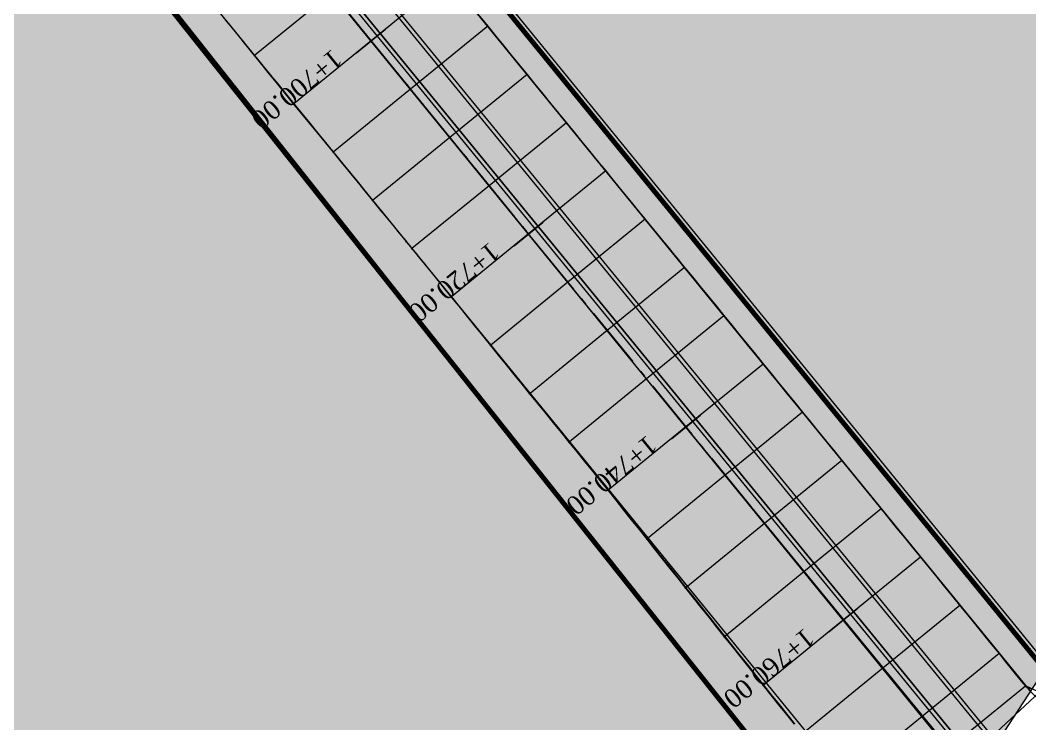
# Model space of a CAD drawing. Header units: metres. Extents: x 478603 to 489313, y 4282657 to 4289463.
# Drawn here: x 479712.8 to 479793.9, y 4286767.9 to 4286824.4 of the extents above; entities that cross this region are included whole.
import ezdxf

# ---------------------------------------------------------------- set-up
doc = ezdxf.new("R2010")
doc.units = ezdxf.units.M
for name, color, linetype, lineweight in [('ADAKENARI', 18, 'Continuous', 0), ('EKS_2', 5, 'Continuous', 0), ('EKSENLER', 3, 'Continuous', 0), ('HAT_ENERJI_NAKIL_HAT', 18, 'Continuous', 0), ('HDA_2', 30, 'Continuous', 0), ('HDO_2', 30, 'Continuous', 0), ('KALDIRIM', 11, 'Continuous', 0), ('KDA_2', 150, 'Continuous', 20), ('KDO_2', 150, 'Continuous', 20), ('KYA_2', 1, 'Continuous', 20), ('KYO_2', 1, 'Continuous', 20), ('P_ALAN', 143, 'Continuous', 0), ('P_U_KNL', 143, 'Continuous', 0), ('PL_ALİNMAN', 1, 'Continuous', 0), ('PL_ENKESIT', 1, 'Continuous', 0), ('PL_KM', 4, 'Continuous', 0), ('PL_KMYAZI', 30, 'Continuous', 0), ('RAKORDMAN', 3, 'Continuous', 0), ('REVIZE_ONERI_KAM_SNR', 9, 'Continuous', 0), ('SEV_KYA_HDA', 3, 'Continuous', 0), ('SEV_KYO_HDO', 3, 'Continuous', 0), ('SEV_YKO_KDO', 3, 'Continuous', 0), ('SNR_PLANONAMAA', 233, 'Continuous', 0), ('YKA_2', 33, 'Continuous', 0), ('YKO_2', 33, 'Continuous', 0)]:
    doc.layers.add(name, color=color, linetype=linetype, lineweight=lineweight)
doc.styles.get("Standard").update_dxf_attribs({"font": 'times.ttf'})

msp = doc.modelspace()

# ---------------------------------------------------------------- hatches: boundary and pattern name
at = {"layer": 'P_ALAN'}
msp.add_hatch(color=256, dxfattribs=at).paths.add_polyline_path([(479789.978, 4286764.414), (479791.111, 4286766.157), (479690.221, 4286889.347), (479688.702, 4286888.103)])
msp.add_hatch(color=256, dxfattribs=at).paths.add_polyline_path([(479789.978, 4286764.414), (479791.111, 4286766.157), (479690.221, 4286889.347), (479688.702, 4286888.103)])
at = {"layer": 'REVIZE_ONERI_KAM_SNR'}
msp.add_hatch(color=256, dxfattribs=at).paths.add_polyline_path([(480391.367, 4287736.669), (479958.383, 4287021.549), (479846.658, 4286823.222), (479817.89, 4286807.315), (479678.542, 4286593.142), (479667.017, 4286563.363), (479171.867, 4285664.491), (479060.048, 4285423.503), (478955.18, 4285211.94), (478971.566, 4285181.441), (478973.577, 4285138.063), (478896.826, 4284994.408), (478884.265, 4284953.22), (478871.378, 4284822.15), (478829.635, 4284818.294), (478829.635, 4284859.395), (478806.788, 4284865.484), (478716.868, 4284674.346), (478705.555, 4284645.226), (478602.858, 4284697.153), (478665.092, 4284834.557), (478661.843, 4284859.589), (478721.272, 4284982.029), (478734.091, 4284989.859), (478857.784, 4285241.35), (478838.864, 4285277.85), (478831.672, 4285382.601), (478866.605, 4285387.386), (478882.649, 4285289.089), (479341.441, 4286225.895), (479492.419, 4286515.34), (479668.688, 4286852.714), (479834.72, 4287134.358), (480316.151, 4287820.508), (480353.749, 4287856.55), (480321.391, 4287969.422), (480358.639, 4287985.063), (480384.472, 4287906.347), (480463.863, 4288018.438), (480598.658, 4288207.438), (480775.091, 4288481.279), (480856.22, 4288581.77), (481195.87, 4289025.916), (481277.924, 4288967.093), (481191.325, 4288856.625), (480684.777, 4288177.967), (480420.914, 4287781.108), (480447.152, 4287667.529), (480456.56, 4287584.456), (480422.309, 4287581.553), (480417.605, 4287623.09), (480404.486, 4287679.879)])

# ---------------------------------------------------------------- linework, layer by layer
at = {"layer": 'ADAKENARI', "lineweight": 200}
for p, q in [((479795.085, 4286772.263), (479694.185, 4286895.966)), ((479682.341, 4286878.846), (479782.484, 4286752.897))]:
    msp.add_line(p, q, dxfattribs=at)
at = {"layer": 'EKS_2'}
for p in [(479741.016, 4286822.731, 937.753), (479744.176, 4286818.856, 938.016), (479747.337, 4286814.982, 938.279), (479750.497, 4286811.107, 938.542), (479753.657, 4286807.232, 938.805), (479756.818, 4286803.358, 939.069), (479759.978, 4286799.483, 939.332), (479763.138, 4286795.609, 939.595), (479766.299, 4286791.734, 939.858), (479769.459, 4286787.86, 940.121), (479772.619, 4286783.985, 940.384), (479775.78, 4286780.11, 940.648), (479778.94, 4286776.236, 940.911), (479782.1, 4286772.361, 941.174), (479785.261, 4286768.487, 941.437)]:
    msp.add_point(p, dxfattribs=at)
at = {"layer": 'EKSENLER'}
msp.add_line((479787.386, 4286765.881), (479683.014, 4286893.842), dxfattribs=at)
at = {"layer": 'HAT_ENERJI_NAKIL_HAT'}
for p, q in [((479620.765, 4286970.532), (479764.138, 4286794.322)), ((479764.138, 4286794.322), (479898.112, 4286631.049))]:
    msp.add_line(p, q, dxfattribs=at)
at = {"layer": 'HDA_2'}
for points in [[(479731.285, 4286821.988, 937.277), (479731.649, 4286821.542, 937.28), (479732.281, 4286820.767, 937.332), (479732.913, 4286819.993, 937.385), (479733.545, 4286819.218, 937.438), (479734.177, 4286818.443, 937.49), (479734.809, 4286817.668, 937.543), (479735.441, 4286816.893, 937.595), (479736.073, 4286816.118, 937.648), (479736.705, 4286815.343, 937.701), (479737.337, 4286814.568, 937.753), (479737.969, 4286813.793, 937.806), (479738.601, 4286813.018, 937.859), (479739.233, 4286812.243, 937.911), (479739.866, 4286811.468, 937.964), (479740.498, 4286810.694, 938.017), (479741.13, 4286809.919, 938.069), (479741.885, 4286808.993, 938.169)], [(479746.794, 4286802.974, 938.577), (479747.45, 4286802.17, 938.595), (479748.082, 4286801.395, 938.648), (479748.714, 4286800.62, 938.701), (479749.347, 4286799.845, 938.753), (479749.979, 4286799.07, 938.806), (479750.611, 4286798.295, 938.859), (479751.243, 4286797.52, 938.911), (479751.875, 4286796.745, 938.964), (479752.507, 4286795.97, 939.017), (479753.139, 4286795.195, 939.069), (479753.771, 4286794.42, 939.122), (479754.404, 4286793.646, 939.174), (479755.036, 4286792.872, 939.227), (479755.669, 4286792.097, 939.28), (479756.301, 4286791.322, 939.332), (479756.931, 4286790.546, 939.385), (479757.558, 4286789.767, 939.437), (479758.183, 4286788.986, 939.49), (479758.808, 4286788.205, 939.542), (479759.432, 4286787.423, 939.595), (479760.055, 4286786.642, 939.647), (479760.679, 4286785.86, 939.7), (479761.302, 4286785.078, 939.752), (479761.926, 4286784.296, 939.804), (479762.549, 4286783.514, 939.857), (479763.173, 4286782.732, 939.909), (479763.796, 4286781.95, 939.962), (479764.42, 4286781.168, 940.014), (479765.043, 4286780.386, 940.066), (479765.667, 4286779.604, 940.119), (479766.29, 4286778.822, 940.171), (479766.913, 4286778.04, 940.224), (479767.537, 4286777.259, 940.276), (479768.16, 4286776.477, 940.328), (479768.784, 4286775.695, 940.381), (479769.407, 4286774.913, 940.433), (479770.031, 4286774.13, 940.486), (479770.655, 4286773.348, 940.538), (479771.278, 4286772.566, 940.591), (479771.902, 4286771.784, 940.643), (479772.524, 4286771.003, 940.695), (479773.146, 4286770.223, 940.748), (479773.767, 4286769.444, 940.8), (479774.389, 4286768.664, 940.852), (479775.013, 4286767.882, 940.905)]]:
    msp.add_polyline3d(points, dxfattribs=at)
for p in [(479731.649, 4286821.542, 937.28), (479734.809, 4286817.668, 937.543), (479737.969, 4286813.793, 937.806), (479741.13, 4286809.919, 938.069), (479747.45, 4286802.17, 938.595), (479750.611, 4286798.295, 938.859), (479753.771, 4286794.42, 939.122), (479756.931, 4286790.546, 939.385), (479760.055, 4286786.642, 939.647), (479763.173, 4286782.732, 939.909), (479766.29, 4286778.822, 940.171), (479769.407, 4286774.913, 940.433), (479772.524, 4286771.003, 940.695)]:
    msp.add_point(p, dxfattribs=at)
at = {"layer": 'HDO_2'}
for points in [[(479764.591, 4286806.49, 939.053), (479766.18, 4286804.542, 939.122), (479766.812, 4286803.767, 939.175), (479767.443, 4286802.992, 939.227), (479768.075, 4286802.216, 939.28), (479768.707, 4286801.441, 939.332), (479769.339, 4286800.666, 939.385), (479769.971, 4286799.891, 939.438), (479770.603, 4286799.116, 939.49), (479771.234, 4286798.341, 939.543), (479771.866, 4286797.566, 939.596), (479772.498, 4286796.791, 939.648), (479773.13, 4286796.016, 939.701), (479773.762, 4286795.24, 939.754), (479774.394, 4286794.465, 939.806), (479775.025, 4286793.69, 939.859), (479775.657, 4286792.915, 939.911), (479776.289, 4286792.14, 939.964), (479776.921, 4286791.365, 940.017), (479777.553, 4286790.59, 940.069), (479778.185, 4286789.815, 940.122), (479778.816, 4286789.04, 940.175), (479779.448, 4286788.265, 940.227), (479780.08, 4286787.489, 940.28), (479780.712, 4286786.714, 940.333), (479781.344, 4286785.939, 940.385), (479781.976, 4286785.164, 940.438), (479782.607, 4286784.389, 940.49), (479783.239, 4286783.614, 940.543), (479783.871, 4286782.839, 940.596), (479784.503, 4286782.064, 940.648), (479785.135, 4286781.289, 940.701), (479785.6, 4286780.718, 940.763)], [(479789.844, 4286775.511, 941.141), (479791.453, 4286773.538, 941.227), (479791.911, 4286772.961, 941.266), (479792.366, 4286772.389, 941.305), (479792.811, 4286771.834, 941.342), (479793.23, 4286771.322, 941.377), (479793.578, 4286770.931, 941.404), (479793.795, 4286770.76, 941.422), (479793.949, 4286770.703, 941.432)]]:
    msp.add_polyline3d(points, dxfattribs=at)
for p in [(479766.18, 4286804.542, 939.122), (479769.339, 4286800.666, 939.385), (479772.498, 4286796.791, 939.648), (479775.657, 4286792.915, 939.911), (479778.816, 4286789.04, 940.175), (479781.976, 4286785.164, 940.438), (479785.135, 4286781.289, 940.701), (479791.453, 4286773.538, 941.227), (479793.578, 4286770.931, 941.404)]:
    msp.add_point(p, dxfattribs=at)
at = {"layer": 'KALDIRIM'}
for p, q in [((479793.586, 4286770.937), (479689.213, 4286898.898)), ((479683.454, 4286880.645), (479786.213, 4286754.662))]:
    msp.add_line(p, q, dxfattribs=at)
msp.add_arc((479799.785, 4286775.994), 8, 219.20271, 328.23338, dxfattribs=at)
at = {"layer": 'KDA_2'}
for points in [[(479729.113, 4286824.658, 937.033), (479729.343, 4286824.379, 937.082), (479729.56, 4286824.116, 937.128), (479729.773, 4286823.858, 937.173)], [(479743.793, 4286806.669, 938.34), (479743.893, 4286806.545, 938.339), (479743.994, 4286806.421, 938.337), (479744.094, 4286806.297, 938.335), (479744.195, 4286806.173, 938.334), (479744.296, 4286806.049, 938.332), (479744.397, 4286805.925, 938.35), (479744.499, 4286805.8, 938.369), (479744.602, 4286805.676, 938.388), (479744.704, 4286805.552, 938.406), (479744.806, 4286805.427, 938.425)]]:
    msp.add_polyline3d(points, dxfattribs=at)
msp.add_point((479744.296, 4286806.049, 938.332), dxfattribs=at)
at = {"layer": 'KDO_2'}
for points in [[(479749.744, 4286824.688, 937.717), (479750.376, 4286823.913, 937.802), (479751.008, 4286823.138, 937.847), (479751.64, 4286822.363, 937.893), (479752.272, 4286821.588, 937.938), (479752.903, 4286820.813, 937.984), (479753.536, 4286820.038, 938.029), (479754.168, 4286819.262, 938.078), (479754.801, 4286818.486, 938.126), (479755.434, 4286817.71, 938.174), (479756.065, 4286816.935, 938.222), (479756.695, 4286816.162, 938.271), (479757.321, 4286815.395, 938.325), (479757.945, 4286814.629, 938.379), (479758.571, 4286813.861, 938.433), (479759.203, 4286813.085, 938.488), (479759.854, 4286812.287, 938.544), (479760.538, 4286811.447, 938.608), (479761.234, 4286810.594, 938.674), (479761.916, 4286809.757, 938.738), (479762.543, 4286808.988, 938.797), (479763.013, 4286808.411, 938.842), (479763.195, 4286808.188, 938.879), (479763.219, 4286808.158, 938.884), (479763.186, 4286808.199, 938.89), (479763.132, 4286808.265, 938.901), (479763.072, 4286808.339, 938.914)], [(479788.174, 4286777.547, 941.005), (479788.197, 4286777.518, 940.989), (479788.22, 4286777.49, 940.973), (479788.243, 4286777.462, 940.957), (479788.265, 4286777.434, 940.941), (479788.287, 4286777.407, 940.926), (479788.306, 4286777.383, 940.947), (479788.325, 4286777.36, 940.966), (479788.343, 4286777.337, 940.985), (479788.361, 4286777.315, 941.003), (479788.379, 4286777.292, 941.022)]]:
    msp.add_polyline3d(points, dxfattribs=at)
for p in [(479750.376, 4286823.913, 937.802), (479753.536, 4286820.038, 938.029), (479756.695, 4286816.162, 938.271), (479759.854, 4286812.287, 938.544), (479763.013, 4286808.411, 938.842), (479788.287, 4286777.407, 940.926)]:
    msp.add_point(p, dxfattribs=at)
at = {"layer": 'KYA_2'}
for points in [[(479729.773, 4286823.858, 937.173), (479730.118, 4286823.431, 937.197), (479730.466, 4286823.001, 937.221), (479730.822, 4286822.56, 937.245), (479731.202, 4286822.09, 937.271), (479731.647, 4286821.541, 937.302), (479732.21, 4286820.845, 937.377), (479732.838, 4286820.07, 937.46), (479733.488, 4286819.267, 937.547), (479734.144, 4286818.458, 937.634), (479734.795, 4286817.657, 937.72), (479735.435, 4286816.873, 937.758), (479736.067, 4286816.1, 937.795), (479736.697, 4286815.331, 937.832), (479737.328, 4286814.561, 937.869), (479737.962, 4286813.787, 937.907), (479738.602, 4286813.004, 937.946), (479739.246, 4286812.217, 937.986), (479739.887, 4286811.432, 938.025), (479740.52, 4286810.659, 938.064), (479741.127, 4286809.917, 938.101), (479741.688, 4286809.233, 938.152), (479742.223, 4286808.581, 938.2), (479742.749, 4286807.94, 938.247), (479743.271, 4286807.304, 938.294), (479743.793, 4286806.669, 938.34)], [(479744.806, 4286805.427, 938.425), (479745.322, 4286804.79, 938.464), (479745.84, 4286804.151, 938.504), (479746.361, 4286803.508, 938.544), (479746.892, 4286802.854, 938.584), (479747.448, 4286802.168, 938.627), (479748.051, 4286801.423, 938.703), (479748.681, 4286800.648, 938.783), (479749.319, 4286799.861, 938.865), (479749.959, 4286799.071, 938.946), (479750.598, 4286798.284, 939.027), (479751.231, 4286797.503, 939.107), (479751.861, 4286796.727, 939.186), (479752.489, 4286795.951, 939.266), (479753.118, 4286795.176, 939.345), (479753.748, 4286794.401, 939.424), (479754.379, 4286793.626, 939.482), (479755.011, 4286792.852, 939.539), (479755.643, 4286792.077, 939.597), (479756.275, 4286791.301, 939.655), (479756.906, 4286790.525, 939.712), (479757.534, 4286789.747, 939.738), (479758.162, 4286788.968, 939.764), (479758.789, 4286788.189, 939.79), (479759.415, 4286787.41, 939.816), (479760.04, 4286786.629, 939.842), (479760.664, 4286785.848, 939.903), (479761.287, 4286785.065, 939.964), (479761.91, 4286784.283, 940.025), (479762.532, 4286783.5, 940.085), (479763.154, 4286782.717, 940.146), (479763.776, 4286781.933, 940.228), (479764.397, 4286781.149, 940.31), (479765.018, 4286780.365, 940.392), (479765.639, 4286779.582, 940.474), (479766.26, 4286778.798, 940.557), (479766.882, 4286778.015, 940.617), (479767.505, 4286777.233, 940.677), (479768.128, 4286776.45, 940.737), (479768.751, 4286775.668, 940.797), (479769.374, 4286774.886, 940.857), (479769.999, 4286774.104, 940.896), (479770.624, 4286773.323, 940.934), (479771.249, 4286772.542, 940.973), (479771.873, 4286771.761, 941.011), (479772.497, 4286770.98, 941.05), (479773.119, 4286770.201, 941.097), (479773.741, 4286769.423, 941.144), (479774.363, 4286768.643, 941.192), (479774.987, 4286767.861, 941.239)]]:
    msp.add_polyline3d(points, dxfattribs=at)
for p in [(479731.647, 4286821.541, 937.302), (479734.795, 4286817.657, 937.72), (479737.962, 4286813.787, 937.907), (479741.127, 4286809.917, 938.101), (479747.448, 4286802.168, 938.627), (479750.598, 4286798.284, 939.027), (479753.748, 4286794.401, 939.424), (479756.906, 4286790.525, 939.712), (479760.04, 4286786.629, 939.842), (479763.154, 4286782.717, 940.146), (479766.26, 4286778.798, 940.557), (479769.374, 4286774.886, 940.857), (479772.497, 4286770.98, 941.05)]:
    msp.add_point(p, dxfattribs=at)
at = {"layer": 'KYO_2'}
for points in [[(479763.072, 4286808.339, 938.914), (479763.693, 4286807.582, 938.971), (479764.315, 4286806.826, 939.027), (479764.937, 4286806.068, 939.084), (479765.56, 4286805.309, 939.141), (479766.186, 4286804.547, 939.199), (479766.816, 4286803.776, 939.261), (479767.449, 4286803.002, 939.323), (479768.082, 4286802.226, 939.386), (479768.716, 4286801.45, 939.448), (479769.349, 4286800.674, 939.511), (479769.981, 4286799.898, 939.558), (479770.612, 4286799.123, 939.606), (479771.243, 4286798.348, 939.653), (479771.875, 4286797.572, 939.7), (479772.506, 4286796.797, 939.747), (479773.137, 4286796.022, 939.795), (479773.768, 4286795.246, 939.842), (479774.4, 4286794.471, 939.89), (479775.031, 4286793.695, 939.937), (479775.663, 4286792.92, 939.985), (479776.295, 4286792.145, 940.041), (479776.927, 4286791.37, 940.096), (479777.559, 4286790.595, 940.152), (479778.191, 4286789.82, 940.208), (479778.823, 4286789.045, 940.264), (479779.455, 4286788.271, 940.32), (479780.087, 4286787.496, 940.376), (479780.719, 4286786.722, 940.433), (479781.352, 4286785.947, 940.489), (479781.984, 4286785.171, 940.545), (479782.617, 4286784.393, 940.58), (479783.25, 4286783.614, 940.615), (479783.882, 4286782.835, 940.65), (479784.512, 4286782.059, 940.684), (479785.136, 4286781.29, 940.719), (479785.75, 4286780.534, 940.777), (479786.358, 4286779.784, 940.834), (479786.964, 4286779.038, 940.891), (479787.569, 4286778.292, 940.948), (479788.174, 4286777.547, 941.005)], [(479788.379, 4286777.292, 941.022), (479789.013, 4286776.522, 941.073), (479789.645, 4286775.753, 941.125), (479790.272, 4286774.99, 941.176), (479790.884, 4286774.243, 941.225), (479791.457, 4286773.54, 941.272), (479791.956, 4286772.92, 941.337), (479792.414, 4286772.349, 941.396), (479792.848, 4286771.809, 941.452), (479793.253, 4286771.316, 941.504), (479793.589, 4286770.94, 941.545), (479793.801, 4286770.775, 941.561), (479793.954, 4286770.718, 941.57)]]:
    msp.add_polyline3d(points, dxfattribs=at)
for p in [(479766.186, 4286804.547, 939.199), (479769.349, 4286800.674, 939.511), (479772.506, 4286796.797, 939.747), (479775.663, 4286792.92, 939.985), (479778.823, 4286789.045, 940.264), (479781.984, 4286785.171, 940.545), (479785.136, 4286781.29, 940.719), (479791.457, 4286773.54, 941.272), (479793.589, 4286770.94, 941.545)]:
    msp.add_point(p, dxfattribs=at)
at = {"layer": 'P_ALAN'}
for points in [[(479789.978, 4286764.414, 941.908), (479791.111, 4286766.157, 941.859), (479690.221, 4286889.347, 0), (479688.702, 4286888.103, 913.796), (479789.978, 4286764.414, 941.908)], [(479789.978, 4286764.414, 0), (479791.111, 4286766.157, 0), (479690.221, 4286889.347, 0), (479688.702, 4286888.103, 0), (479789.978, 4286764.414, 0)], [(479789.978, 4286764.414, 941.908), (479791.111, 4286766.157, 941.859), (479690.221, 4286889.347, 0), (479688.702, 4286888.103, 913.796), (479789.978, 4286764.414, 941.908)], [(479789.978, 4286764.414, 0), (479791.111, 4286766.157, 0), (479690.221, 4286889.347, 0), (479688.702, 4286888.103, 0), (479789.978, 4286764.414, 0)]]:
    msp.add_polyline3d(points, close=True, dxfattribs=at)
at = {"layer": 'P_U_KNL'}
for points in [[(479791.111, 4286766.157, 0), (479690.221, 4286889.347, 0)], [(479791.283, 4286766.421, 0), (479690.454, 4286889.537, 0)], [(479789.806, 4286764.15, 0), (479688.648, 4286887.696, 0)], [(479789.978, 4286764.414, 0), (479688.702, 4286888.103, 0)]]:
    msp.add_polyline3d(points, dxfattribs=at)
at = {"layer": 'PL_ALİNMAN'}
for p, q in [((479739.9, 4286824.099), (479743.06, 4286820.225)), ((479743.692, 4286819.45), (479744.008, 4286819.063)), ((479744.64, 4286818.288), (479747.8, 4286814.413)), ((479748.432, 4286813.638), (479748.748, 4286813.251)), ((479749.381, 4286812.476), (479752.541, 4286808.601)), ((479753.173, 4286807.826), (479753.489, 4286807.439)), ((479754.121, 4286806.664), (479757.281, 4286802.789)), ((479757.913, 4286802.014), (479758.229, 4286801.627)), ((479758.862, 4286800.852), (479762.022, 4286796.977)), ((479762.654, 4286796.203), (479762.97, 4286795.815)), ((479763.602, 4286795.04), (479766.762, 4286791.166)), ((479767.394, 4286790.391), (479767.71, 4286790.003)), ((479768.343, 4286789.228), (479771.503, 4286785.354)), ((479772.135, 4286784.579), (479772.451, 4286784.191)), ((479773.083, 4286783.416), (479776.243, 4286779.542)), ((479776.875, 4286778.767), (479777.191, 4286778.379)), ((479777.824, 4286777.605), (479780.984, 4286773.73)), ((479781.616, 4286772.955), (479781.932, 4286772.568)), ((479782.564, 4286771.793), (479785.724, 4286767.918))]:
    msp.add_line(p, q, dxfattribs=at)
at = {"layer": 'PL_ENKESIT'}
for points in [[(479744.057, 4286831.663, 936.902), (479744.055, 4286831.662, 937.33), (479737.856, 4286826.605, 937.49), (479731.656, 4286821.549, 937.33), (479731.649, 4286821.542, 937.28), (479731.647, 4286821.541, 937.302)], [(479747.216, 4286827.788, 937.376), (479747.215, 4286827.787, 937.593), (479741.016, 4286822.731, 937.753), (479734.817, 4286817.674, 937.593), (479734.809, 4286817.668, 937.543), (479734.795, 4286817.657, 937.72)], [(479750.376, 4286823.913, 937.802), (479750.376, 4286823.913, 937.856), (479744.176, 4286818.856, 938.016), (479737.977, 4286813.8, 937.856), (479737.969, 4286813.793, 937.806), (479737.962, 4286813.787, 937.907)], [(479753.536, 4286820.038, 938.029), (479753.535, 4286820.037, 938.119), (479747.337, 4286814.982, 938.279), (479741.137, 4286809.925, 938.119), (479741.13, 4286809.919, 938.069), (479741.127, 4286809.917, 938.101)], [(479756.695, 4286816.162, 938.271), (479756.695, 4286816.162, 938.382), (479750.497, 4286811.107, 938.542), (479744.298, 4286806.05, 938.382), (479744.296, 4286806.049, 938.332)], [(479759.854, 4286812.287, 938.544), (479759.854, 4286812.286, 938.646), (479753.657, 4286807.232, 938.805), (479747.458, 4286802.176, 938.645), (479747.45, 4286802.17, 938.595), (479747.448, 4286802.168, 938.627)], [(479763.013, 4286808.411, 938.842), (479763.013, 4286808.411, 938.909), (479756.818, 4286803.358, 939.069), (479750.618, 4286798.301, 938.909), (479750.611, 4286798.295, 938.859), (479750.598, 4286798.284, 939.027)], [(479766.186, 4286804.547, 939.199), (479766.18, 4286804.542, 939.122), (479766.172, 4286804.535, 939.172), (479759.978, 4286799.483, 939.332), (479753.779, 4286794.427, 939.172), (479753.771, 4286794.42, 939.122), (479753.748, 4286794.401, 939.424)], [(479769.349, 4286800.674, 939.511), (479769.339, 4286800.666, 939.385), (479769.331, 4286800.66, 939.435), (479763.138, 4286795.609, 939.595), (479756.939, 4286790.552, 939.435), (479756.931, 4286790.546, 939.385), (479756.906, 4286790.525, 939.712)], [(479772.506, 4286796.797, 939.747), (479772.498, 4286796.791, 939.648), (479772.49, 4286796.784, 939.698), (479766.299, 4286791.734, 939.858), (479760.063, 4286786.648, 939.697), (479760.055, 4286786.642, 939.647), (479760.04, 4286786.629, 939.842)], [(479775.663, 4286792.92, 939.985), (479775.657, 4286792.915, 939.911), (479775.65, 4286792.909, 939.961), (479769.459, 4286787.86, 940.121), (479763.18, 4286782.738, 939.959), (479763.173, 4286782.732, 939.909), (479763.154, 4286782.717, 940.146)], [(479778.823, 4286789.045, 940.264), (479778.816, 4286789.04, 940.175), (479778.809, 4286789.033, 940.225), (479772.619, 4286783.985, 940.384), (479766.298, 4286778.829, 940.221), (479766.29, 4286778.822, 940.171), (479766.26, 4286778.798, 940.557)], [(479781.984, 4286785.171, 940.545), (479781.976, 4286785.164, 940.438), (479781.968, 4286785.158, 940.488), (479775.78, 4286780.11, 940.648), (479769.415, 4286774.919, 940.483), (479769.407, 4286774.913, 940.433), (479769.374, 4286774.886, 940.857)], [(479785.136, 4286781.29, 940.719), (479785.135, 4286781.289, 940.701), (479785.127, 4286781.282, 940.751), (479778.94, 4286776.236, 940.911), (479772.532, 4286771.009, 940.745), (479772.524, 4286771.003, 940.695), (479772.497, 4286770.98, 941.05)], [(479788.287, 4286777.407, 940.926), (479788.286, 4286777.407, 941.014), (479782.1, 4286772.361, 941.174), (479775.649, 4286767.1, 941.007), (479775.642, 4286767.093, 940.957), (479775.616, 4286767.072, 941.287)], [(479791.457, 4286773.54, 941.272), (479791.453, 4286773.538, 941.227), (479791.445, 4286773.531, 941.277), (479785.261, 4286768.487, 941.437), (479778.767, 4286763.19, 941.269), (479778.759, 4286763.183, 941.219), (479778.729, 4286763.159, 941.606)], [(479793.589, 4286770.94, 941.545), (479793.578, 4286770.931, 941.404), (479793.57, 4286770.925, 941.454), (479787.386, 4286765.881, 941.614), (479780.863, 4286760.56, 941.446), (479780.856, 4286760.554, 941.396), (479780.821, 4286760.526, 941.84)], [(479794.707, 4286770.449, 941.618), (479794.697, 4286770.44, 941.481), (479794.689, 4286770.433, 941.531), (479788.501, 4286764.682, 941.7), (479782.322, 4286758.939, 941.532), (479782.314, 4286758.932, 941.482), (479782.282, 4286758.901, 941.928)]]:
    msp.add_polyline3d(points, dxfattribs=at)
at = {"layer": 'PL_KM'}
for p, q in [((479739.854, 4286821.783), (479742.178, 4286823.679)), ((479752.495, 4286806.284), (479754.82, 4286808.18)), ((479765.136, 4286790.786), (479767.461, 4286792.682)), ((479777.778, 4286775.288), (479780.102, 4286777.184))]:
    msp.add_line(p, q, dxfattribs=at)
at = {"layer": 'RAKORDMAN'}
for p, q in [((479714.092, 4286868.397, 571.817), (479751.659, 4286822.34, 680.733)), ((479720.959, 4286834.664, 552.564), (479757.448, 4286789.929, 711.099)), ((479751.659, 4286822.34, 680.733), (479793.586, 4286770.937, 577.505)), ((479757.448, 4286789.929, 711.099), (479786.213, 4286754.662, 641.295)), ((479793.586, 4286770.937, 577.505), (479800.069, 4286767.999, 679.703))]:
    msp.add_line(p, q, dxfattribs=at)
for p in [(479751.659, 4286822.34, 680.733), (479757.448, 4286789.929, 711.099), (479793.586, 4286770.937, 577.505)]:
    msp.add_point(p, dxfattribs=at)
at = {"layer": 'REVIZE_ONERI_KAM_SNR'}
for points in [[(480684.777, 4288177.967, 0), (480420.914, 4287781.108, 0), (480447.152, 4287667.529, 0), (480456.56, 4287584.456, 0), (480422.309, 4287581.553, 0), (480417.605, 4287623.09, 0), (480404.486, 4287679.879, 0), (480391.367, 4287736.669, 0), (479958.383, 4287021.549, 0), (479846.658, 4286823.222, 0), (479817.89, 4286807.315, 0), (479678.542, 4286593.142, 0), (479667.017, 4286563.363, 0), (479667.017, 4286563.363, 0), (479171.867, 4285664.491, 0)], [(480684.777, 4288177.967, 0), (480420.914, 4287781.108, 0), (480447.152, 4287667.529, 0), (480456.56, 4287584.456, 0), (480422.309, 4287581.553, 0), (480417.605, 4287623.09, 0), (480404.486, 4287679.879, 0), (480391.367, 4287736.669, 0), (480391.367, 4287736.669, 0), (479958.383, 4287021.549, 0), (479846.658, 4286823.222, 0), (479817.89, 4286807.315, 0), (479678.542, 4286593.142, 0), (479667.017, 4286563.363, 0), (479171.867, 4285664.491, 0)], [(480684.777, 4288177.967, 0), (480420.914, 4287781.108, 0), (480447.152, 4287667.529, 0), (480456.56, 4287584.456, 0), (480422.309, 4287581.553, 0), (480417.605, 4287623.09, 0), (480404.486, 4287679.879, 0), (480391.367, 4287736.669, 0), (480391.367, 4287736.669, 0), (479958.383, 4287021.549, 0), (479846.658, 4286823.222, 0), (479817.89, 4286807.315, 0), (479678.542, 4286593.142, 0), (479667.017, 4286563.363, 0), (479171.867, 4285664.491, 0)]]:
    msp.add_polyline3d(points, dxfattribs=at)
at = {"layer": 'SEV_KYA_HDA'}
for p, q in [((479732.276, 4286820.764, 937.386), (479732.281, 4286820.767, 937.332)), ((479733.535, 4286819.209, 937.553), (479733.54, 4286819.214, 937.495)), ((479734.795, 4286817.657, 937.72), (479734.809, 4286817.668, 937.543)), ((479736.061, 4286816.108, 937.795), (479736.067, 4286816.113, 937.721)), ((479737.328, 4286814.561, 937.869), (479737.337, 4286814.568, 937.753)), ((479738.595, 4286813.013, 937.946), (479738.598, 4286813.016, 937.902)), ((479739.861, 4286811.465, 938.023), (479739.866, 4286811.468, 937.964)), ((479741.127, 4286809.917, 938.101), (479741.128, 4286809.918, 938.085)), ((479747.448, 4286802.168, 938.627), (479747.45, 4286802.17, 938.595)), ((479748.708, 4286800.614, 938.787), (479748.711, 4286800.617, 938.744)), ((479749.968, 4286799.061, 938.947), (479749.979, 4286799.07, 938.806)), ((479751.227, 4286797.508, 939.106), (479751.235, 4286797.514, 939.009)), ((479752.487, 4286795.954, 939.265), (479752.507, 4286795.97, 939.017)), ((479753.748, 4286794.401, 939.424), (479753.759, 4286794.411, 939.273)), ((479755.011, 4286792.851, 939.54), (479755.036, 4286792.872, 939.227)), ((479756.275, 4286791.301, 939.655), (479756.288, 4286791.312, 939.494)), ((479757.534, 4286789.747, 939.738), (479757.558, 4286789.767, 939.437)), ((479758.789, 4286788.189, 939.79), (479758.798, 4286788.197, 939.666)), ((479760.04, 4286786.629, 939.842), (479760.055, 4286786.642, 939.647)), ((479761.287, 4286785.065, 939.964), (479761.295, 4286785.072, 939.858)), ((479762.532, 4286783.5, 940.085), (479762.549, 4286783.514, 939.857)), ((479763.776, 4286781.933, 940.228), (479763.786, 4286781.942, 940.095)), ((479765.018, 4286780.365, 940.392), (479765.043, 4286780.386, 940.066)), ((479766.26, 4286778.798, 940.557), (479766.275, 4286778.81, 940.364)), ((479767.505, 4286777.232, 940.677), (479767.537, 4286777.258, 940.276)), ((479768.751, 4286775.668, 940.797), (479768.767, 4286775.681, 940.589)), ((479769.999, 4286774.105, 940.896), (479770.031, 4286774.131, 940.486)), ((479771.248, 4286772.543, 940.973), (479771.263, 4286772.555, 940.782)), ((479772.497, 4286770.98, 941.05), (479772.524, 4286771.003, 940.695)), ((479773.745, 4286769.418, 941.145), (479773.758, 4286769.428, 940.972))]:
    msp.add_line(p, q, dxfattribs=at)
at = {"layer": 'SEV_KYO_HDO'}
for p, q in [((479764.917, 4286806.093, 939.082), (479764.916, 4286806.092, 939.067)), ((479766.186, 4286804.547, 939.199), (479766.183, 4286804.544, 939.16)), ((479767.452, 4286802.998, 939.324), (479767.443, 4286802.992, 939.227)), ((479768.717, 4286801.449, 939.449), (479768.712, 4286801.445, 939.391)), ((479769.98, 4286799.899, 939.558), (479769.971, 4286799.891, 939.438)), ((479771.243, 4286798.348, 939.653), (479771.239, 4286798.344, 939.598)), ((479772.506, 4286796.797, 939.747), (479772.498, 4286796.791, 939.648)), ((479773.768, 4286795.246, 939.842), (479773.765, 4286795.243, 939.798)), ((479775.031, 4286793.695, 939.937), (479775.025, 4286793.69, 939.859)), ((479776.295, 4286792.145, 940.041), (479776.292, 4286792.142, 940.002)), ((479777.559, 4286790.595, 940.152), (479777.553, 4286790.59, 940.069)), ((479778.823, 4286789.045, 940.264), (479778.82, 4286789.042, 940.219)), ((479780.088, 4286787.496, 940.376), (479780.08, 4286787.489, 940.28)), ((479781.352, 4286785.946, 940.489), (479781.348, 4286785.943, 940.437)), ((479782.615, 4286784.395, 940.58), (479782.607, 4286784.389, 940.49)), ((479783.876, 4286782.843, 940.649), (479783.873, 4286782.841, 940.623)), ((479785.136, 4286781.29, 940.719), (479785.135, 4286781.289, 940.701)), ((479790.19, 4286775.089, 941.169), (479790.189, 4286775.087, 941.159)), ((479791.457, 4286773.54, 941.272), (479791.455, 4286773.539, 941.25)), ((479792.709, 4286771.981, 941.434), (479792.699, 4286771.973, 941.333)), ((479793.685, 4286770.865, 941.552), (479793.68, 4286770.86, 941.482))]:
    msp.add_line(p, q, dxfattribs=at)
at = {"layer": 'SEV_YKO_KDO'}
for p, q in [((479751.008, 4286823.138, 937.909), (479751.008, 4286823.138, 937.878)), ((479752.272, 4286821.588, 938.014), (479752.272, 4286821.588, 937.938)), ((479753.535, 4286820.037, 938.119), (479753.536, 4286820.038, 938.074)), ((479754.799, 4286818.487, 938.224), (479754.799, 4286818.488, 938.126)), ((479756.063, 4286816.937, 938.33), (479756.063, 4286816.937, 938.276)), ((479757.326, 4286815.387, 938.435), (479757.327, 4286815.387, 938.325)), ((479758.59, 4286813.837, 938.54), (479758.59, 4286813.837, 938.487)), ((479759.854, 4286812.286, 938.646), (479759.854, 4286812.287, 938.544)), ((479761.117, 4286810.736, 938.751), (479761.118, 4286810.736, 938.707)), ((479762.381, 4286809.186, 938.856), (479762.381, 4286809.186, 938.782))]:
    msp.add_line(p, q, dxfattribs=at)
at = {"layer": 'SNR_PLANONAMAA'}
for p, q in [((479695.072, 4286895.503, 942.48), (479795.971, 4286771.8, 942.48)), ((479783.136, 4286752.073, 942.48), (479683.227, 4286878.383, 942.48))]:
    msp.add_line(p, q, dxfattribs=at)
at = {"layer": 'YKA_2'}
msp.add_polyline3d([(479729.165, 4286824.603, 937.122), (479729.414, 4286824.298, 937.143), (479729.627, 4286824.037, 937.161), (479729.773, 4286823.858, 937.173), (479729.798, 4286823.827, 937.173), (479729.763, 4286823.87, 937.173), (479729.717, 4286823.926, 937.173), (479729.699, 4286823.949, 937.173), (479729.773, 4286823.858, 937.173), (479730.022, 4286823.553, 937.194), (479730.369, 4286823.128, 937.222), (479730.758, 4286822.651, 937.255), (479731.179, 4286822.134, 937.29), (479731.656, 4286821.549, 937.33), (479732.235, 4286820.84, 937.378), (479732.865, 4286820.066, 937.43), (479733.514, 4286819.271, 937.484), (479734.168, 4286818.47, 937.539), (479734.817, 4286817.674, 937.593), (479735.455, 4286816.891, 937.646), (479736.087, 4286816.117, 937.699), (479736.717, 4286815.345, 937.751), (479737.346, 4286814.573, 937.803), (479737.977, 4286813.8, 937.856), (479738.611, 4286813.022, 937.909), (479739.247, 4286812.242, 937.962), (479739.883, 4286811.463, 938.015), (479740.515, 4286810.688, 938.067), (479741.137, 4286809.925, 938.119), (479741.742, 4286809.184, 938.169), (479742.33, 4286808.462, 938.218), (479742.898, 4286807.767, 938.266), (479743.413, 4286807.135, 938.309), (479743.793, 4286806.669, 938.34), (479743.921, 4286806.513, 938.34), (479743.914, 4286806.521, 938.34), (479743.863, 4286806.583, 938.34), (479743.81, 4286806.649, 938.34), (479743.793, 4286806.669, 938.34), (479743.848, 4286806.602, 938.345), (479743.946, 4286806.482, 938.353), (479744.059, 4286806.343, 938.362), (479744.178, 4286806.198, 938.372), (479744.298, 4286806.05, 938.382), (479744.419, 4286805.902, 938.392), (479744.538, 4286805.756, 938.402), (479744.651, 4286805.617, 938.412), (479744.749, 4286805.497, 938.42), (479744.806, 4286805.427, 938.425), (479744.788, 4286805.45, 938.425), (479744.734, 4286805.516, 938.425), (479744.683, 4286805.578, 938.425), (479744.677, 4286805.585, 938.425), (479744.806, 4286805.427, 938.425), (479745.185, 4286804.963, 938.456), (479745.701, 4286804.331, 938.499), (479746.267, 4286803.635, 938.546), (479746.856, 4286802.914, 938.595), (479747.458, 4286802.176, 938.645), (479748.081, 4286801.412, 938.697), (479748.713, 4286800.637, 938.75), (479749.348, 4286799.859, 938.803), (479749.984, 4286799.08, 938.856), (479750.618, 4286798.301, 938.909), (479751.251, 4286797.525, 938.961), (479751.883, 4286796.75, 939.014), (479752.515, 4286795.975, 939.067), (479753.147, 4286795.201, 939.119), (479753.779, 4286794.427, 939.172), (479754.411, 4286793.652, 939.224), (479755.044, 4286792.878, 939.277), (479755.677, 4286792.104, 939.33), (479756.309, 4286791.329, 939.382), (479756.939, 4286790.552, 939.435), (479757.566, 4286789.773, 939.487), (479758.191, 4286788.992, 939.54), (479758.815, 4286788.211, 939.592), (479759.439, 4286787.43, 939.645), (479760.063, 4286786.648, 939.697), (479760.687, 4286785.866, 939.75), (479761.31, 4286785.084, 939.802), (479761.934, 4286784.302, 939.854), (479762.557, 4286783.52, 939.907), (479763.18, 4286782.738, 939.959), (479763.804, 4286781.956, 940.012), (479764.427, 4286781.174, 940.064), (479765.051, 4286780.392, 940.116), (479765.674, 4286779.611, 940.169), (479766.298, 4286778.829, 940.221), (479766.921, 4286778.047, 940.274), (479767.545, 4286777.265, 940.326), (479768.168, 4286776.483, 940.378), (479768.791, 4286775.701, 940.431), (479769.415, 4286774.919, 940.483), (479770.039, 4286774.137, 940.536), (479770.662, 4286773.354, 940.588), (479771.286, 4286772.572, 940.641), (479771.909, 4286771.79, 940.693), (479772.532, 4286771.009, 940.745), (479773.154, 4286770.23, 940.798), (479773.775, 4286769.45, 940.85), (479774.397, 4286768.671, 940.902), (479775.02, 4286767.889, 940.955)], dxfattribs=at)
for p in [(479731.656, 4286821.549, 937.33), (479734.817, 4286817.674, 937.593), (479737.977, 4286813.8, 937.856), (479741.137, 4286809.925, 938.119), (479744.298, 4286806.05, 938.382), (479747.458, 4286802.176, 938.645), (479750.618, 4286798.301, 938.909), (479753.779, 4286794.427, 939.172), (479756.939, 4286790.552, 939.435), (479760.063, 4286786.648, 939.697), (479763.18, 4286782.738, 939.959), (479766.298, 4286778.829, 940.221), (479769.415, 4286774.919, 940.483), (479772.532, 4286771.009, 940.745)]:
    msp.add_point(p, dxfattribs=at)
at = {"layer": 'YKO_2'}
msp.add_polyline3d([(479749.744, 4286824.688, 937.803), (479750.376, 4286823.913, 937.856), (479751.008, 4286823.138, 937.909), (479751.639, 4286822.363, 937.961), (479752.271, 4286821.588, 938.014), (479752.903, 4286820.813, 938.066), (479753.535, 4286820.037, 938.119), (479754.168, 4286819.261, 938.172), (479754.801, 4286818.485, 938.225), (479755.433, 4286817.709, 938.277), (479756.065, 4286816.934, 938.33), (479756.695, 4286816.162, 938.382), (479757.32, 4286815.394, 938.434), (479757.944, 4286814.629, 938.486), (479758.57, 4286813.861, 938.539), (479759.203, 4286813.085, 938.591), (479759.854, 4286812.286, 938.646), (479760.538, 4286811.447, 938.703), (479761.234, 4286810.594, 938.76), (479761.915, 4286809.757, 938.817), (479762.542, 4286808.988, 938.87), (479763.013, 4286808.411, 938.909), (479763.195, 4286808.188, 938.911), (479763.22, 4286808.157, 938.912), (479763.188, 4286808.196, 938.912), (479763.134, 4286808.263, 938.913), (479763.072, 4286808.339, 938.914), (479763.001, 4286808.425, 938.914), (479762.936, 4286808.506, 938.914), (479762.89, 4286808.561, 938.914), (479762.903, 4286808.546, 938.914), (479763.072, 4286808.339, 938.914), (479763.53, 4286807.777, 938.952), (479764.144, 4286807.023, 939.003), (479764.814, 4286806.202, 939.059), (479765.498, 4286805.362, 939.116), (479766.172, 4286804.535, 939.172), (479766.821, 4286803.739, 939.226), (479767.453, 4286802.963, 939.279), (479768.08, 4286802.195, 939.331), (479768.705, 4286801.428, 939.383), (479769.331, 4286800.66, 939.435), (479769.961, 4286799.887, 939.488), (479770.593, 4286799.112, 939.54), (479771.225, 4286798.337, 939.593), (479771.858, 4286797.56, 939.646), (479772.49, 4286796.784, 939.698), (479773.122, 4286796.009, 939.751), (479773.754, 4286795.234, 939.804), (479774.386, 4286794.459, 939.856), (479775.018, 4286793.684, 939.909), (479775.65, 4286792.909, 939.961), (479776.281, 4286792.134, 940.014), (479776.913, 4286791.359, 940.067), (479777.545, 4286790.584, 940.119), (479778.177, 4286789.809, 940.172), (479778.809, 4286789.033, 940.225), (479779.441, 4286788.258, 940.277), (479780.073, 4286787.482, 940.33), (479780.706, 4286786.706, 940.383), (479781.338, 4286785.931, 940.435), (479781.968, 4286785.158, 940.488), (479782.595, 4286784.388, 940.54), (479783.222, 4286783.619, 940.592), (479783.85, 4286782.849, 940.645), (479784.482, 4286782.073, 940.697), (479785.127, 4286781.282, 940.751), (479785.795, 4286780.464, 940.807), (479786.468, 4286779.638, 940.863), (479787.126, 4286778.832, 940.918), (479787.728, 4286778.094, 940.968), (479788.174, 4286777.547, 941.005), (479788.331, 4286777.354, 941.005), (479788.334, 4286777.351, 941.005), (479788.282, 4286777.415, 941.005), (479788.218, 4286777.492, 941.005), (479788.174, 4286777.547, 941.005), (479788.169, 4286777.552, 941.005), (479788.19, 4286777.526, 941.007), (479788.221, 4286777.488, 941.009), (479788.254, 4286777.447, 941.012), (479788.286, 4286777.407, 941.014), (479788.317, 4286777.369, 941.016), (479788.346, 4286777.334, 941.019), (479788.371, 4286777.303, 941.02), (479788.387, 4286777.283, 941.021), (479788.379, 4286777.292, 941.022), (479788.33, 4286777.353, 941.022), (479788.264, 4286777.434, 941.022), (479788.211, 4286777.499, 941.022), (479788.214, 4286777.495, 941.022), (479788.379, 4286777.292, 941.022), (479788.844, 4286776.724, 941.061), (479789.469, 4286775.959, 941.113), (479790.146, 4286775.13, 941.169), (479790.822, 4286774.3, 941.225), (479791.445, 4286773.531, 941.277), (479791.964, 4286772.884, 941.321), (479792.421, 4286772.31, 941.36), (479792.847, 4286771.777, 941.396), (479793.242, 4286771.294, 941.428), (479793.57, 4286770.925, 941.454), (479793.78, 4286770.762, 941.471), (479793.933, 4286770.706, 941.481)], dxfattribs=at)
for p in [(479750.376, 4286823.913, 937.856), (479753.535, 4286820.037, 938.119), (479756.695, 4286816.162, 938.382), (479759.854, 4286812.286, 938.646), (479763.013, 4286808.411, 938.909), (479766.172, 4286804.535, 939.172), (479769.331, 4286800.66, 939.435), (479772.49, 4286796.784, 939.698), (479775.65, 4286792.909, 939.961), (479778.809, 4286789.033, 940.225), (479781.968, 4286785.158, 940.488), (479785.127, 4286781.282, 940.751), (479788.286, 4286777.407, 941.014), (479791.445, 4286773.531, 941.277), (479793.57, 4286770.925, 941.454)]:
    msp.add_point(p, dxfattribs=at)

# ---------------------------------------------------------------- texts
at = {"layer": 'PL_KMYAZI'}
for s, p in [('1+700.00', (479737.937, 4286822.155)), ('1+720.00', (479750.578, 4286806.657)), ('1+740.00', (479763.22, 4286791.158)), ('1+760.00', (479775.861, 4286775.66))]:
    msp.add_text(s, height=1.5, rotation=219.20271, dxfattribs=at).set_placement(p)

doc.saveas('drawing.dxf')
